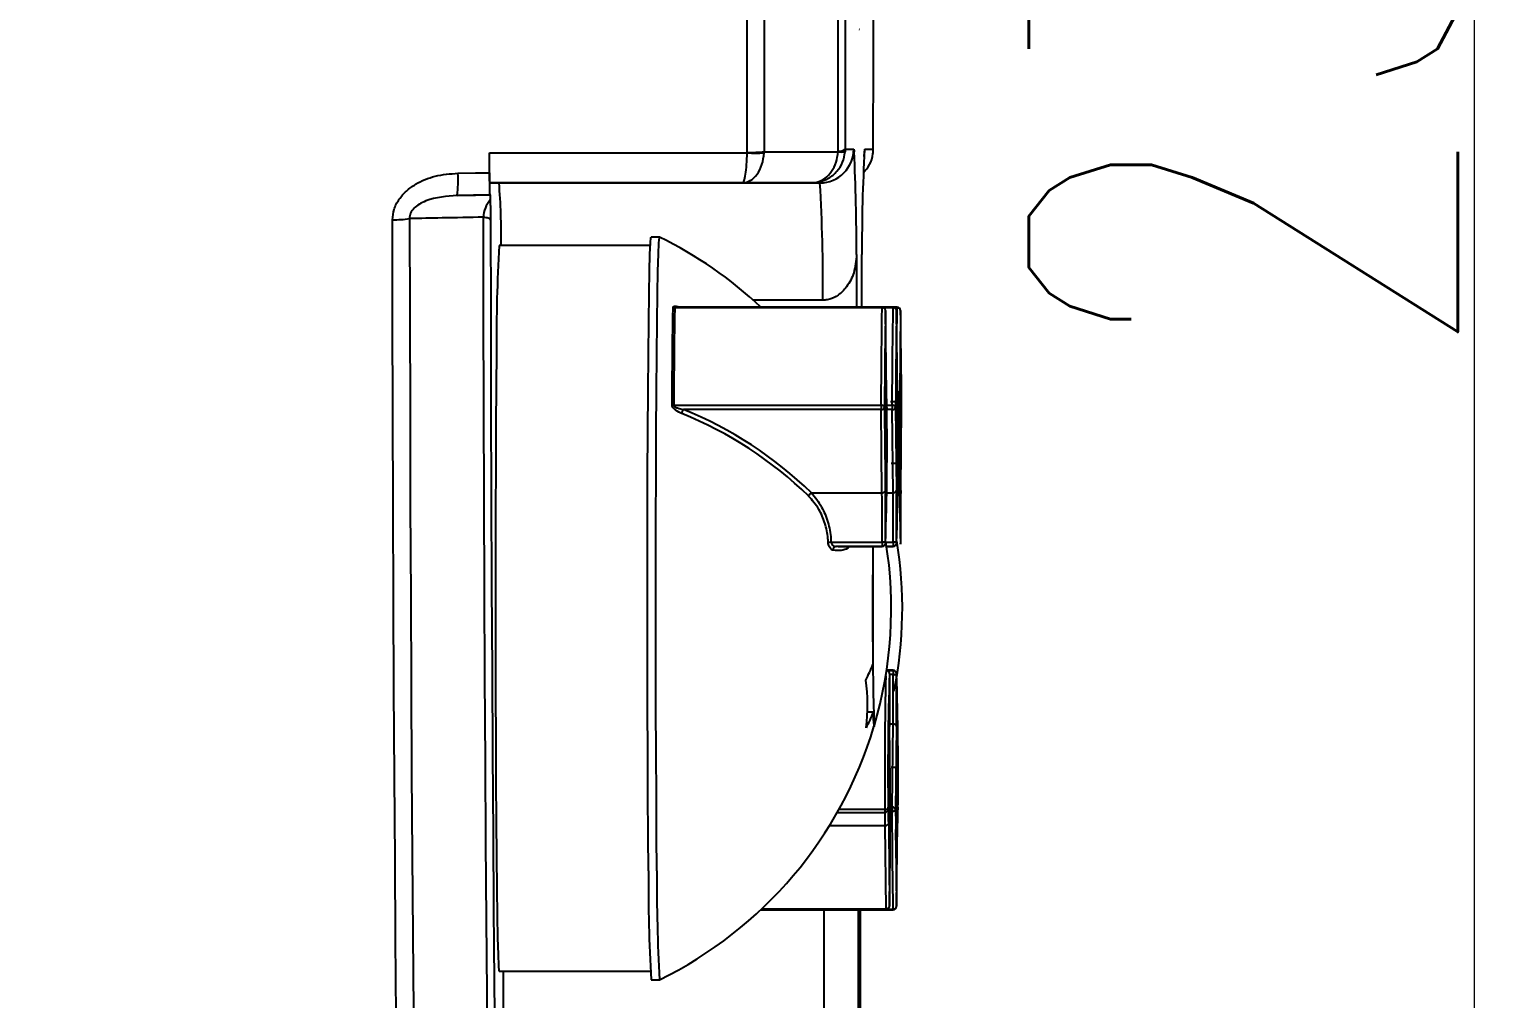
# Model space of a CAD drawing. Header units: millimetres. Extents: x 2448 to 4397, y 790 to 2168.
# Drawn here: x 4017.6 to 4096.2, y 1893.1 to 1944.8 of the extents above; entities that cross this region are included whole.
import ezdxf

# ---------------------------------------------------------------- set-up
doc = ezdxf.new("R2010")
doc.units = ezdxf.units.MM
doc.layers.add('标注', color=3, linetype='Continuous', lineweight=13)
doc.styles.add('SLDTEXTSTYLE1', font='txt.shx', dxfattribs={"width": 0.7, "bigfont": 'gbcbig.shx'})
doc.dimstyles.new('SLDDIMSTYLE12$0', dxfattribs={"dimtxt": 12, "dimasz": 10, "dimexe": 0, "dimexo": 0.0625, "dimgap": 0.875, "dimtad": 1, "dimdec": 1, "dimlfac": 1.8, "dimrnd": 1e-09, "dimzin": 12, "dimdsep": 46, "dimtxsty": 'SLDTEXTSTYLE1', "dimcen": 0.09, "dimdle": 8.16, "dimclrd": 3, "dimclre": 3, "dimadec": 0, "dimazin": 3, "dimtfac": 1, "dimtdec": 1, "dimtofl": 0, "dimtmove": 0, "dimatfit": 3, "dimfxl": 0, "dimfrac": 2, "dimtolj": 1, "dimlwd": 5, "dimlwe": 5, "dimarcsym": 0})

# ---------------------------------------------------------------- blocks, each defined once
blk = doc.blocks.new('*D55')
at = {"layer": 'Defpoints', "color": 0, "transparency": 16777216}
for p in [(3914.231, 2049.665), (3914.231, 1844.741), (4094.582, 1844.741)]:
    blk.add_point(p, dxfattribs=at)
at = {"layer": '标注', "color": 3, "lineweight": 5, "transparency": 16777216}
blk.add_line((3914.294, 2049.665), (4094.582, 2049.665), dxfattribs=at)
at = {"layer": '标注', "color": 3, "linetype": 'Continuous', "lineweight": 5, "transparency": 16777216}
for p, q in [((4094.582, 2039.665), (4094.582, 1854.741)), ((3914.294, 1844.741), (4094.582, 1844.741))]:
    blk.add_line(p, q, dxfattribs=at)
at = {"layer": '标注', "color": 3, "transparency": 16777216}
for points in [[(4092.916, 2039.665), (4096.249, 2039.665), (4094.582, 2049.665)], [(4092.916, 1854.741), (4096.249, 1854.741), (4094.582, 1844.741)]]:
    blk.add_solid(points, dxfattribs=at)
at = {"layer": '标注', "color": 0, "transparency": 16777216, "insert": (4082.279, 1947.203), "char_height": 10, "attachment_point": 5, "rotation": 90, "style": 'SLDTEXTSTYLE1'}
blk.add_mtext('\\A1;{\\H2.28571x;230}', dxfattribs=at)

msp = doc.modelspace()

# ---------------------------------------------------------------- linework, layer by layer
at = {"color": 7, "linetype": 'Continuous', "lineweight": 25}
for p, q in [((4042.101, 1938.236), (4055.836, 1938.235)), ((4055.836, 1938.235), (4055.837, 1938.251)), ((4056.749, 1938.297), (4056.746, 1938.235)), ((4060.68, 1938.289), (4060.681, 1938.326)), ((4061.061, 1938.434), (4061.056, 1938.289)), ((4061.061, 1938.434), (4061.515, 1938.434)), ((4062.094, 1938.409), (4062.105, 1938.434)), ((4062.105, 1938.434), (4062.559, 1938.434)), ((4062.553, 1938.29), (4062.559, 1938.434)), ((4055.581, 1936.634), (4042.119, 1936.634)), ((4042.119, 1936.634), (4042.616, 1936.634)), ((4042.616, 1936.634), (4059.715, 1936.634)), ((4059.263, 1936.634), (4055.581, 1936.634)), ((4059.715, 1936.634), (4059.263, 1936.634)), ((4042.115, 1935.994), (4040.389, 1935.964)), ((4042.115, 1935.994), (4042.133, 1935.994)), ((4051.165, 1933.745), (4050.716, 1933.745)), ((4050.674, 1933.295), (4042.616, 1933.294)), ((4061.668, 1932.808), (4061.668, 1930.01)), ((4061.953, 1930.01), (4061.953, 1932.808)), ((4059.868, 1930.378), (4056.165, 1930.378)), ((4063.027, 1929.979), (4051.973, 1929.979)), ((4063.028, 1930.01), (4052.086, 1930.01)), ((4063.619, 1930.01), (4063.028, 1930.01)), ((4063.618, 1929.979), (4063.129, 1929.979)), ((4063.253, 1925.391), (4063.208, 1929.83)), ((4063.832, 1930.01), (4063.619, 1930.01)), ((4063.831, 1929.957), (4063.746, 1929.957)), ((4063.843, 1925.391), (4063.799, 1929.83)), ((4063.814, 1928.284), (4063.831, 1929.957)), ((4064.012, 1929.83), (4063.968, 1925.391)), ((4063.21, 1927.595), (4063.208, 1927.341)), ((4063.231, 1924.923), (4063.208, 1927.214)), ((4063.21, 1927.595), (4063.212, 1927.595)), ((4063.261, 1922.632), (4063.212, 1927.595)), ((4064.016, 1926.877), (4064.025, 1927.779)), ((4064.027, 1927.602), (4064.02, 1926.914)), ((4064.024, 1927.602), (4064.027, 1927.602)), ((4064.025, 1927.779), (4064.027, 1927.602)), ((4064.004, 1925.658), (4064.014, 1926.616)), ((4064.015, 1926.439), (4064.012, 1926.067)), ((4064.012, 1926.439), (4064.015, 1926.439)), ((4064.014, 1926.616), (4064.015, 1926.439)), ((4064.032, 1925.286), (4064.016, 1926.877)), ((4064.017, 1926.914), (4064.02, 1926.914)), ((4064.02, 1926.914), (4064.025, 1926.421)), ((4064.021, 1926.421), (4064.025, 1926.421)), ((4064.025, 1926.421), (4064.031, 1927.053)), ((4064.033, 1926.877), (4064.027, 1926.244)), ((4064.03, 1926.877), (4064.033, 1926.877)), ((4064.031, 1927.053), (4064.033, 1926.877)), ((4064.033, 1925.676), (4064.04, 1926.411)), ((4064.04, 1926.411), (4064.042, 1926.235)), ((4063.774, 1926.246), (4063.775, 1926.338)), ((4063.775, 1926.338), (4063.778, 1926.038)), ((4063.778, 1926.038), (4063.777, 1925.96)), ((4063.797, 1925.921), (4063.794, 1926.22)), ((4063.805, 1925.921), (4063.807, 1926.168)), ((4063.81, 1925.4), (4063.805, 1925.921)), ((4063.807, 1926.168), (4063.821, 1924.827)), ((4064.006, 1925.481), (4064.004, 1925.658)), ((4064.01, 1925.853), (4064.006, 1925.481)), ((4064.006, 1925.853), (4064.01, 1925.853)), ((4064.008, 1926.067), (4064.012, 1926.067)), ((4064.024, 1924.439), (4064.01, 1925.853)), ((4064.012, 1926.067), (4064.026, 1924.653)), ((4064.023, 1926.244), (4064.027, 1926.244)), ((4064.027, 1926.244), (4064.033, 1925.676)), ((4064.028, 1925.676), (4064.033, 1925.676)), ((4064.042, 1926.235), (4064.032, 1925.286)), ((4064.038, 1926.235), (4064.042, 1926.235)), ((4063.231, 1924.923), (4063.206, 1922.441)), ((4063.477, 1924.969), (4063.815, 1924.969)), ((4063.79, 1923.42), (4063.81, 1925.4)), ((4063.813, 1925.1), (4063.793, 1923.12)), ((4063.807, 1925.1), (4063.813, 1925.1)), ((4063.818, 1924.579), (4063.813, 1925.1)), ((4063.816, 1924.827), (4063.821, 1924.827)), ((4063.821, 1924.827), (4063.818, 1924.579)), ((4064.035, 1924.885), (4063.85, 1924.885)), ((4051.921, 1924.776), (4062.976, 1924.776)), ((4062.976, 1924.548), (4052.435, 1924.548)), ((4063.02, 1920.109), (4062.976, 1924.548)), ((4063.157, 1924.675), (4063.201, 1920.236)), ((4063.182, 1924.732), (4063.179, 1924.477)), ((4063.229, 1919.386), (4063.179, 1924.35)), ((4063.182, 1924.732), (4063.183, 1924.732)), ((4063.206, 1922.441), (4063.183, 1924.732)), ((4063.234, 1924.541), (4063.21, 1922.059)), ((4063.227, 1924.541), (4063.234, 1924.541)), ((4063.257, 1922.25), (4063.234, 1924.541)), ((4063.262, 1924.776), (4063.566, 1924.776)), ((4063.566, 1924.548), (4063.28, 1924.548)), ((4063.61, 1920.109), (4063.566, 1924.548)), ((4063.747, 1924.675), (4063.792, 1920.236)), ((4063.944, 1924.58), (4063.944, 1924.58)), ((4063.988, 1923.974), (4063.99, 1924.262)), ((4063.99, 1924.262), (4064.006, 1922.671)), ((4064.019, 1920.236), (4064.063, 1924.675)), ((4064.026, 1924.653), (4064.024, 1924.439)), ((4063.793, 1923.12), (4063.79, 1923.42)), ((4063.859, 1923.736), (4063.793, 1923.736)), ((4063.98, 1923.257), (4063.983, 1923.546)), ((4063.996, 1921.666), (4063.98, 1923.257)), ((4063.983, 1923.546), (4063.996, 1922.699)), ((4063.996, 1922.718), (4063.988, 1923.974)), ((4063.99, 1923.62), (4063.993, 1923.62)), ((4063.99, 1923.602), (4063.993, 1923.602)), ((4063.993, 1923.62), (4063.993, 1923.602)), ((4064.004, 1922.485), (4063.993, 1923.62)), ((4063.993, 1923.602), (4064.002, 1922.243)), ((4063.995, 1923.425), (4064.043, 1923.425)), ((4063.996, 1923.341), (4064.013, 1923.341)), ((4063.198, 1922.441), (4063.206, 1922.441)), ((4063.253, 1922.632), (4063.261, 1922.632)), ((4063.255, 1922.504), (4063.261, 1922.504)), ((4063.261, 1922.504), (4063.258, 1922.25)), ((4063.819, 1920.58), (4063.841, 1922.808)), ((4063.841, 1922.808), (4063.847, 1922.13)), ((4063.969, 1922.113), (4063.978, 1923.015)), ((4063.98, 1922.839), (4063.973, 1922.15)), ((4063.978, 1923.015), (4063.98, 1922.839)), ((4063.983, 1923.006), (4063.987, 1923.006)), ((4063.983, 1922.988), (4063.987, 1922.988)), ((4063.987, 1923.006), (4063.987, 1922.988)), ((4064, 1922.094), (4063.987, 1923.006)), ((4063.987, 1922.988), (4063.998, 1921.852)), ((4063.992, 1922.699), (4063.996, 1922.699)), ((4063.996, 1922.699), (4063.996, 1922.718)), ((4064.003, 1922.671), (4064.006, 1922.671)), ((4064.006, 1922.671), (4064.004, 1922.485)), ((4063.202, 1922.059), (4063.21, 1922.059)), ((4063.233, 1919.768), (4063.21, 1922.059)), ((4063.257, 1922.25), (4063.258, 1922.25)), ((4063.51, 1921.692), (4063.848, 1921.692)), ((4063.841, 1922.261), (4063.833, 1921.401)), ((4063.835, 1922.261), (4063.841, 1922.261)), ((4063.844, 1921.961), (4063.841, 1922.261)), ((4063.842, 1922.13), (4063.847, 1922.13)), ((4063.985, 1920.522), (4063.969, 1922.113)), ((4063.973, 1922.15), (4063.978, 1921.657)), ((4063.974, 1921.657), (4063.978, 1921.657)), ((4063.978, 1921.657), (4063.984, 1922.29)), ((4063.986, 1922.113), (4063.98, 1921.48)), ((4063.982, 1922.113), (4063.986, 1922.113)), ((4063.984, 1922.29), (4063.986, 1922.113)), ((4063.985, 1920.913), (4063.993, 1921.648)), ((4063.993, 1921.648), (4063.994, 1921.471)), ((4063.994, 1921.852), (4063.998, 1921.852)), ((4063.998, 1921.852), (4063.996, 1921.666)), ((4063.998, 1922.243), (4064.002, 1922.243)), ((4064.002, 1922.243), (4064, 1922.094)), ((4063.83, 1921.153), (4063.822, 1920.281)), ((4063.824, 1921.153), (4063.83, 1921.153)), ((4063.827, 1921.401), (4063.833, 1921.401)), ((4063.834, 1920.776), (4063.83, 1921.153)), ((4063.831, 1921.101), (4063.836, 1921.101)), ((4063.833, 1921.401), (4063.836, 1921.101)), ((4063.957, 1920.894), (4063.962, 1921.359)), ((4063.957, 1920.931), (4063.961, 1920.931)), ((4063.973, 1919.303), (4063.957, 1920.894)), ((4063.959, 1921.136), (4063.963, 1921.136)), ((4064, 1921.317), (4063.961, 1921.317)), ((4063.963, 1921.136), (4063.961, 1920.931)), ((4063.961, 1920.931), (4063.966, 1920.382)), ((4063.975, 1921.48), (4063.98, 1921.48)), ((4063.98, 1921.48), (4063.985, 1920.913)), ((4063.981, 1920.913), (4063.985, 1920.913)), ((4063.994, 1921.471), (4063.985, 1920.522)), ((4063.991, 1921.471), (4063.994, 1921.471)), ((4059.258, 1920.109), (4063.02, 1920.109)), ((4063.266, 1920.109), (4063.61, 1920.109)), ((4063.822, 1920.281), (4063.819, 1920.58)), ((4063.833, 1920.838), (4063.874, 1920.838)), ((4063.962, 1920.382), (4063.966, 1920.382)), ((4063.964, 1920.206), (4063.968, 1920.206)), ((4063.966, 1920.382), (4063.969, 1920.643)), ((4063.967, 1920.448), (4063.97, 1920.448)), ((4063.97, 1920.448), (4063.968, 1920.206)), ((4063.968, 1920.206), (4063.975, 1919.517)), ((4063.981, 1920.094), (4063.97, 1920.448)), ((4063.972, 1920.68), (4063.983, 1920.317)), ((4063.974, 1920.317), (4063.983, 1920.317)), ((4063.983, 1920.317), (4063.981, 1920.094)), ((4063.225, 1919.768), (4063.233, 1919.768)), ((4063.226, 1919.64), (4063.233, 1919.64)), ((4063.229, 1919.386), (4063.23, 1919.386)), ((4063.233, 1919.64), (4063.23, 1919.386)), ((4063.971, 1919.517), (4063.975, 1919.517)), ((4063.975, 1919.517), (4063.973, 1919.303)), ((4060.305, 1917.476), (4063.027, 1917.477)), ((4060.578, 1917.248), (4060.688, 1917.264)), ((4063.029, 1917.248), (4060.578, 1917.248)), ((4060.688, 1917.245), (4063.031, 1917.245)), ((4063.033, 1917.248), (4063.029, 1917.248)), ((4063.231, 1917.477), (4063.617, 1917.477)), ((4063.619, 1917.248), (4063.266, 1917.248)), ((4063.267, 1917.245), (4063.621, 1917.245)), ((4063.623, 1917.248), (4063.619, 1917.248)), ((4063.621, 1910.644), (4063.267, 1910.644)), ((4063.267, 1910.641), (4063.619, 1910.641)), ((4063.619, 1910.641), (4063.621, 1910.644)), ((4063.617, 1910.413), (4063.422, 1910.413)), ((4062.563, 1908.403), (4062.247, 1908.403)), ((4063.4, 1908.504), (4063.398, 1908.249)), ((4063.4, 1908.504), (4063.402, 1908.504)), ((4063.451, 1903.54), (4063.402, 1908.504)), ((4062.592, 1907.645), (4062.595, 1907.645)), ((4063.447, 1903.158), (4063.398, 1908.122)), ((4063.428, 1907.781), (4063.611, 1907.781)), ((4063.473, 1903.214), (4063.429, 1907.654)), ((4063.566, 1903.341), (4063.611, 1907.781)), ((4063.792, 1907.654), (4063.748, 1903.214)), ((4063.824, 1907.759), (4063.827, 1908.016)), ((4063.843, 1905.85), (4063.824, 1907.759)), ((4063.827, 1908.016), (4063.843, 1906.319)), ((4063.814, 1906.81), (4063.816, 1907.034)), ((4063.828, 1904.321), (4063.814, 1906.81)), ((4063.816, 1907.034), (4063.841, 1905.66)), ((4063.843, 1906.319), (4063.852, 1907.224)), ((4063.854, 1907.011), (4063.843, 1905.85)), ((4063.85, 1907.011), (4063.854, 1907.011)), ((4063.852, 1907.224), (4063.854, 1907.011)), ((4063.816, 1906.487), (4063.82, 1906.487)), ((4063.816, 1906.464), (4063.82, 1906.464)), ((4063.82, 1906.487), (4063.82, 1906.464)), ((4063.828, 1905.984), (4063.82, 1906.487)), ((4063.82, 1906.464), (4063.825, 1905.605)), ((4063.825, 1905.605), (4063.828, 1905.984)), ((4063.838, 1906.319), (4063.843, 1906.319)), ((4063.372, 1905.64), (4063.369, 1905.385)), ((4063.419, 1900.294), (4063.369, 1905.258)), ((4063.372, 1905.64), (4063.373, 1905.64)), ((4063.423, 1900.676), (4063.373, 1905.64)), ((4063.84, 1905.458), (4063.503, 1905.458)), ((4063.814, 1905.404), (4063.812, 1905.158)), ((4063.821, 1905.605), (4063.825, 1905.605)), ((4063.822, 1905.337), (4063.826, 1905.337)), ((4063.831, 1905.828), (4063.826, 1905.337)), ((4063.826, 1905.337), (4063.83, 1904.589)), ((4063.827, 1905.828), (4063.831, 1905.828)), ((4063.838, 1905.392), (4063.831, 1905.828)), ((4063.834, 1905.66), (4063.841, 1905.66)), ((4063.841, 1905.66), (4063.838, 1905.392)), ((4063.816, 1904.689), (4063.819, 1904.946)), ((4063.826, 1904.589), (4063.83, 1904.589)), ((4063.83, 1904.589), (4063.828, 1904.321)), ((4060.637, 1903.057), (4063.17, 1903.057)), ((4060.735, 1903.232), (4063.168, 1903.232)), ((4063.443, 1903.54), (4063.451, 1903.54)), ((4063.445, 1903.412), (4063.451, 1903.412)), ((4063.447, 1903.158), (4063.448, 1903.158)), ((4063.451, 1903.412), (4063.448, 1903.158)), ((4063.472, 1903.341), (4063.566, 1903.341)), ((4063.566, 1903.113), (4063.473, 1903.113)), ((4060.231, 1902.371), (4063.197, 1902.371)), ((4063.241, 1897.932), (4063.197, 1902.371)), ((4063.378, 1902.499), (4063.422, 1898.059)), ((4063.767, 1902.043), (4063.77, 1902.3)), ((4063.786, 1900.134), (4063.767, 1902.043)), ((4063.769, 1902.211), (4063.835, 1902.211)), ((4063.77, 1902.3), (4063.787, 1900.603)), ((4063.799, 1898.059), (4063.843, 1902.499)), ((4063.798, 1901.295), (4063.786, 1900.134)), ((4063.787, 1900.603), (4063.796, 1901.507)), ((4063.794, 1901.295), (4063.798, 1901.295)), ((4063.796, 1901.507), (4063.798, 1901.295)), ((4063.415, 1900.676), (4063.423, 1900.676)), ((4063.416, 1900.549), (4063.423, 1900.549)), ((4063.423, 1900.549), (4063.42, 1900.294)), ((4063.782, 1900.603), (4063.787, 1900.603)), ((4063.419, 1900.294), (4063.42, 1900.294)), ((4056.566, 1897.879), (4063.242, 1897.879)), ((4056.622, 1897.932), (4063.241, 1897.932)), ((4059.935, 1871.797), (4059.934, 1897.879)), ((4061.752, 1897.879), (4061.752, 1871.617)), ((4061.87, 1871.617), (4061.869, 1897.879)), ((4063.242, 1897.879), (4063.619, 1897.879)), ((4063.343, 1897.91), (4063.618, 1897.91)), ((4042.617, 1894.594), (4050.674, 1894.595)), ((4042.835, 1894.594), (4042.836, 1867.238)), ((4050.716, 1894.145), (4051.166, 1894.145))]:
    msp.add_line(p, q, dxfattribs=at)
at = {"color": 7, "linetype": 'Continuous', "lineweight": 25, "flags": 128}
for points in [[(4056.744, 1948.544), (4056.745, 1943.413), (4056.749, 1938.297)], [(4055.837, 1938.251), (4055.832, 1943.298), (4055.832, 1948.36)], [(4060.681, 1938.326), (4060.677, 1943.291), (4060.676, 1948.272)], [(4061.056, 1948.259), (4061.057, 1943.338), (4061.061, 1938.434)], [(4062.559, 1938.434), (4062.563, 1943.338), (4062.563, 1945.747)], [(4061.814, 1944.811), (4061.81, 1944.808), (4061.805, 1944.812)], [(4042.102, 1937.178), (4042.102, 1937.31), (4042.102, 1937.442), (4042.102, 1937.575), (4042.101, 1937.707), (4042.101, 1937.839), (4042.101, 1937.972), (4042.101, 1938.104), (4042.101, 1938.236)], [(4056.749, 1938.297), (4059.245, 1938.292), (4060.68, 1938.289)], [(4061.515, 1938.434), (4061.535, 1938.342), (4061.541, 1938.286)], [(4062.063, 1938.045), (4062.071, 1938.083), (4062.105, 1938.434)], [(4040.422, 1937.148), (4041.363, 1937.165), (4042.102, 1937.178)], [(4040.389, 1935.964), (4041.365, 1935.981), (4042.133, 1935.994)], [(4037.634, 1865.658), (4037.582, 1866.519), (4037.531, 1867.715), (4037.481, 1869.239), (4037.432, 1871.085), (4037.384, 1873.246), (4037.337, 1875.713), (4037.292, 1878.475), (4037.249, 1881.522), (4037.208, 1884.84), (4037.169, 1888.416), (4037.133, 1892.235), (4037.099, 1896.281), (4037.068, 1900.538), (4037.039, 1904.988), (4037.014, 1909.613), (4036.991, 1914.393), (4036.972, 1919.309), (4036.955, 1924.34), (4036.942, 1929.466), (4036.932, 1934.665)], [(4037.845, 1934.729), (4037.855, 1929.556), (4037.868, 1924.456), (4037.884, 1919.451), (4037.903, 1914.56), (4037.926, 1909.804), (4037.951, 1905.203), (4037.98, 1900.776), (4038.011, 1896.541), (4038.045, 1892.515), (4038.081, 1888.715), (4038.119, 1885.158), (4038.16, 1881.856), (4038.203, 1878.825), (4038.248, 1876.077), (4038.294, 1873.623), (4038.342, 1871.473), (4038.391, 1869.636), (4038.441, 1868.12), (4038.492, 1866.93), (4038.543, 1866.073)], [(4042.435, 1870.201), (4042.384, 1871.087), (4042.334, 1872.315), (4042.285, 1873.879), (4042.236, 1875.772), (4042.19, 1877.986), (4042.144, 1880.51), (4042.101, 1883.333), (4042.059, 1886.443), (4042.02, 1889.826), (4041.983, 1893.466), (4041.948, 1897.348), (4041.916, 1901.453), (4041.887, 1905.763), (4041.861, 1910.26), (4041.838, 1914.922), (4041.818, 1919.73), (4041.801, 1924.661), (4041.787, 1929.693), (4041.777, 1934.803)], [(4042.158, 1934.668), (4042.168, 1929.649), (4042.181, 1924.708), (4042.198, 1919.868), (4042.218, 1915.149), (4042.24, 1910.572), (4042.266, 1906.158), (4042.295, 1901.926), (4042.326, 1897.895), (4042.36, 1894.083), (4042.397, 1890.507), (4042.435, 1887.182), (4042.476, 1884.124), (4042.519, 1881.346), (4042.564, 1878.861), (4042.61, 1876.678), (4042.657, 1874.809), (4042.705, 1873.261), (4042.755, 1872.042), (4042.805, 1871.155)], [(4050.577, 1899.944), (4050.56, 1901.849), (4050.546, 1903.953), (4050.535, 1906.221), (4050.526, 1908.616), (4050.521, 1911.098), (4050.519, 1913.627), (4050.52, 1916.161), (4050.525, 1918.659), (4050.532, 1921.08), (4050.543, 1923.383), (4050.556, 1925.531), (4050.572, 1927.489), (4050.59, 1929.225), (4050.611, 1930.71), (4050.633, 1931.919), (4050.657, 1932.833), (4050.681, 1933.438), (4050.706, 1933.722), (4050.716, 1933.745)], [(4051.027, 1899.944), (4051.01, 1901.849), (4050.996, 1903.953), (4050.985, 1906.221), (4050.976, 1908.616), (4050.971, 1911.098), (4050.969, 1913.627), (4050.97, 1916.161), (4050.975, 1918.659), (4050.982, 1921.08), (4050.993, 1923.383), (4051.006, 1925.531), (4051.022, 1927.489), (4051.04, 1929.225), (4051.061, 1930.71), (4051.083, 1931.919), (4051.107, 1932.833), (4051.131, 1933.438), (4051.156, 1933.722), (4051.166, 1933.744)], [(4051.835, 1924.788), (4051.84, 1925.543), (4051.846, 1926.272), (4051.852, 1926.972), (4051.858, 1927.643), (4051.865, 1928.282), (4051.872, 1928.888), (4051.879, 1929.46), (4051.887, 1929.997)], [(4051.973, 1929.979), (4051.965, 1929.443), (4051.958, 1928.871), (4051.951, 1928.266), (4051.944, 1927.627), (4051.938, 1926.957), (4051.932, 1926.258), (4051.926, 1925.53), (4051.921, 1924.776)], [(4062.976, 1924.776), (4062.981, 1925.53), (4062.987, 1926.258), (4062.993, 1926.957), (4062.999, 1927.627), (4063.006, 1928.266), (4063.013, 1928.871), (4063.02, 1929.443), (4063.027, 1929.979)], [(4063.208, 1929.83), (4063.201, 1929.299), (4063.194, 1928.733), (4063.187, 1928.133), (4063.18, 1927.5), (4063.174, 1926.836), (4063.168, 1926.143), (4063.162, 1925.422), (4063.157, 1924.675)], [(4063.566, 1924.776), (4063.571, 1925.53), (4063.577, 1926.258), (4063.583, 1926.957), (4063.589, 1927.627), (4063.596, 1928.266), (4063.603, 1928.871), (4063.61, 1929.443), (4063.618, 1929.979)], [(4063.799, 1929.83), (4063.791, 1929.299), (4063.784, 1928.733), (4063.777, 1928.133), (4063.771, 1927.5), (4063.764, 1926.836), (4063.758, 1926.143), (4063.753, 1925.422), (4063.747, 1924.675)], [(4064.063, 1924.675), (4064.058, 1925.422), (4064.052, 1926.143), (4064.046, 1926.836), (4064.04, 1927.5), (4064.033, 1928.133), (4064.026, 1928.733), (4064.019, 1929.299), (4064.012, 1929.83)], [(4042.48, 1927.627), (4042.464, 1925.765), (4042.45, 1923.709), (4042.439, 1921.492), (4042.431, 1919.152), (4042.426, 1916.726), (4042.424, 1914.255), (4042.425, 1911.778), (4042.43, 1909.337), (4042.437, 1906.971), (4042.447, 1904.72), (4042.461, 1902.621), (4042.476, 1900.707), (4042.494, 1899.011), (4042.514, 1897.56), (4042.536, 1896.378), (4042.559, 1895.485), (4042.583, 1894.894), (4042.607, 1894.617), (4042.617, 1894.594)], [(4063.212, 1927.595), (4063.211, 1927.607), (4063.211, 1927.615), (4063.211, 1927.62), (4063.211, 1927.622), (4063.211, 1927.62), (4063.211, 1927.615), (4063.21, 1927.607), (4063.21, 1927.595)], [(4063.157, 1924.675), (4063.153, 1924.695), (4063.143, 1924.714), (4063.126, 1924.731), (4063.103, 1924.747), (4063.076, 1924.759), (4063.045, 1924.768), (4063.011, 1924.774), (4062.976, 1924.776)], [(4063.183, 1924.732), (4063.183, 1924.743), (4063.183, 1924.751), (4063.183, 1924.756), (4063.183, 1924.758), (4063.182, 1924.756), (4063.182, 1924.751), (4063.182, 1924.743), (4063.182, 1924.732)], [(4063.28, 1924.652), (4063.277, 1924.575), (4063.273, 1924.547), (4063.271, 1924.551)], [(4063.747, 1924.675), (4063.744, 1924.695), (4063.733, 1924.714), (4063.716, 1924.731), (4063.694, 1924.747), (4063.666, 1924.759), (4063.635, 1924.768), (4063.601, 1924.774), (4063.566, 1924.776)], [(4063.871, 1924.652), (4063.867, 1924.575), (4063.863, 1924.547), (4063.861, 1924.551)], [(4063.945, 1924.56), (4063.944, 1924.575), (4063.94, 1924.652)], [(4063.958, 1924.745), (4063.955, 1924.642), (4063.951, 1924.57), (4063.947, 1924.547), (4063.945, 1924.56)], [(4063.258, 1922.25), (4063.258, 1922.239), (4063.258, 1922.23), (4063.258, 1922.225), (4063.258, 1922.223), (4063.258, 1922.225), (4063.258, 1922.23), (4063.257, 1922.239), (4063.257, 1922.25)], [(4063.23, 1919.386), (4063.23, 1919.375), (4063.23, 1919.366), (4063.23, 1919.361), (4063.229, 1919.36), (4063.229, 1919.361), (4063.229, 1919.366), (4063.229, 1919.375), (4063.229, 1919.386)], [(4062.539, 1917.245), (4062.535, 1916.496), (4062.531, 1915.127), (4062.53, 1913.697), (4062.532, 1912.28), (4062.537, 1910.948)], [(4064.012, 1917.428), (4064.008, 1917.393), (4064.002, 1917.371)], [(4063.422, 1910.461), (4063.418, 1910.496), (4063.412, 1910.519)], [(4063.402, 1908.504), (4063.401, 1908.515), (4063.401, 1908.523), (4063.401, 1908.528), (4063.401, 1908.53), (4063.401, 1908.528), (4063.401, 1908.523), (4063.4, 1908.515), (4063.4, 1908.504)], [(4063.373, 1905.64), (4063.373, 1905.651), (4063.373, 1905.659), (4063.373, 1905.664), (4063.373, 1905.666), (4063.372, 1905.664), (4063.372, 1905.659), (4063.372, 1905.651), (4063.372, 1905.64)], [(4063.35, 1903.237), (4063.354, 1903.314), (4063.357, 1903.341)], [(4063.357, 1903.341), (4063.357, 1903.342), (4063.361, 1903.32), (4063.365, 1903.248), (4063.369, 1903.127), (4063.37, 1903.036)], [(4063.422, 1898.059), (4063.429, 1898.591), (4063.437, 1899.157), (4063.444, 1899.757), (4063.45, 1900.39), (4063.456, 1901.053), (4063.462, 1901.746), (4063.468, 1902.467), (4063.473, 1903.214)], [(4063.448, 1903.158), (4063.448, 1903.147), (4063.448, 1903.138), (4063.448, 1903.133), (4063.448, 1903.131), (4063.448, 1903.133), (4063.448, 1903.138), (4063.447, 1903.147), (4063.447, 1903.158)], [(4063.748, 1903.214), (4063.744, 1903.195), (4063.733, 1903.176), (4063.717, 1903.158), (4063.694, 1903.143), (4063.667, 1903.13), (4063.635, 1903.121), (4063.601, 1903.115), (4063.566, 1903.113)], [(4063.618, 1897.91), (4063.611, 1898.446), (4063.603, 1899.018), (4063.596, 1899.624), (4063.59, 1900.262), (4063.583, 1900.932), (4063.577, 1901.632), (4063.572, 1902.359), (4063.566, 1903.113)], [(4063.748, 1903.214), (4063.753, 1902.467), (4063.759, 1901.746), (4063.765, 1901.053), (4063.771, 1900.39), (4063.778, 1899.757), (4063.784, 1899.157), (4063.792, 1898.591), (4063.799, 1898.059)], [(4063.862, 1903.337), (4063.863, 1903.342), (4063.867, 1903.314), (4063.871, 1903.237)], [(4063.42, 1900.294), (4063.42, 1900.283), (4063.42, 1900.275), (4063.42, 1900.269), (4063.419, 1900.268), (4063.419, 1900.269), (4063.419, 1900.275), (4063.419, 1900.283), (4063.419, 1900.294)]]:
    msp.add_lwpolyline(points, dxfattribs=at)
at = {"color": 7, "linetype": 'Continuous', "lineweight": 25}
for centre, radius, start, end in [((4056.291, 1947.204), 8.981, 267.0984, 272.90341), ((4055.844, 1947.118), 8.867, 269.95332, 275.86104), ((4059.715, 1938.434), 1.8, 270.00232, 0.00232), ((4060.868, 1940.043), 1.764, 263.8903, 276.1115), ((4060.716, 1938.927), 0.602, 266.71226, 305.01059), ((3919.328, 1932.262), 142.341, 0.21977, 2.42555), ((4152.089, 1933.328), 90.137, 176.76873, 180.33081), ((4033.442, 1936.755), 6.991, 353.50644, 3.22538), ((4003.18, 1933.594), 39.553, 359.56667, 4.40828), ((3968.15, 1931.267), 91.722, 359.44458, 3.35456), ((4043.292, 1934.734), 1.516, 139.18923, 177.37099), ((4036.939, 1941.109), 6.445, 269.94336, 278.08421), ((4041.463, 1913.944), 22.05, 46.769, 63.89061), ((4131.203, 1928.335), 88.726, 176.79603, 180.45755), ((4051.972, 1930.19), 0.211, 246.07107, 270.16525), ((4063.32, 1929.985), 0.293, 175.12486, 181.15868), ((4063.041, 1929.812), 0.168, 6.26422, 94.75277), ((4063.028, 1929.83), 0.18, 0.57017, 90.00091), ((4063.911, 1929.985), 0.293, 175.12486, 181.15868), ((4063.631, 1929.812), 0.168, 6.26422, 94.75277), ((4063.619, 1929.83), 0.18, 0.57017, 90.00091), ((4064.618, 1929.965), 0.788, 176.70803, 180.54555), ((4063.853, 1929.796), 0.163, 11.96794, 97.88021), ((4063.832, 1929.83), 0.18, 0.84361, 90.00091), ((4070.709, 1927.277), 7.502, 179.51485, 180.48696), ((4051.92, 1925.076), 0.3, 253.5714, 270.26184), ((4078.55, 1925.312), 15.298, 179.70557, 182.85095), ((4063.821, 1925.364), 0.149, 10.27368, 82.05498), ((4079.14, 1925.312), 15.298, 179.70557, 182.85095), ((4022.046, 1925.704), 41.923, 358.68934, 359.57169), ((4052.792, 1924.271), 0.451, 142.19143, 171.7787), ((4044.542, 1904.939), 20.908, 45.81802, 68.08483), ((4044.568, 1904.993), 21.078, 45.81802, 68.08483), ((4078.436, 1924.677), 15.46, 179.63298, 180.47808), ((4062.998, 1924.709), 0.163, 262.1216, 348.03387), ((4070.681, 1924.414), 7.502, 179.51485, 180.48696), ((3891.884, 1922.74), 171.407, 358.22411, 0.63917), ((4063.1, 1924.652), 0.18, 0.01771, 25.62959), ((4063.112, 1924.652), 0.169, 0.2241, 26.40881), ((4079.026, 1924.677), 15.46, 179.63298, 180.47808), ((4063.588, 1924.709), 0.163, 262.1216, 348.03387), ((3892.474, 1922.74), 171.407, 358.22411, 0.63917), ((4235.336, 1922.746), 171.407, 179.36264, 181.7777), ((4055.759, 1922.568), 7.502, 359.51485, 0.48696), ((4059.381, 1919.859), 0.278, 116.22481, 164.72443), ((4063.042, 1920.27), 0.163, 262.1216, 348.03387), ((3837.774, 1918.2), 225.254, 359.81586, 0.48538), ((3822.939, 1918.201), 240.271, 359.81586, 0.48538), ((4063.633, 1920.27), 0.163, 262.1216, 348.03387), ((3838.364, 1918.2), 225.254, 359.81586, 0.48538), ((3823.529, 1918.201), 240.271, 359.81586, 0.48538), ((4304.281, 1918.208), 240.271, 179.51643, 180.18595), ((4055.731, 1919.704), 7.502, 359.51485, 0.48696), ((4060.28, 1917.903), 0.427, 252.41204, 273.39526), ((4060.597, 1917.073), 0.176, 95.99929, 189.93274), ((4301.195, 1913.828), 238.678, 179.17967, 181.48368), ((4041.465, 1913.944), 22.05, 343.40885, 9.21777), ((4063.069, 1917.266), 0.214, 49.13526, 101.15713), ((4069.539, 1917.41), 6.512, 179.41687, 181.42402), ((4063.029, 1917.428), 0.18, 269.99273, 359.97017), ((4063.659, 1917.266), 0.214, 49.13526, 101.15713), ((4070.129, 1917.41), 6.512, 179.41687, 181.42402), ((4063.619, 1917.428), 0.18, 269.99273, 359.97017), ((4042.056, 1913.944), 22.05, 348.45303, 9.40633), ((4063.832, 1917.428), 0.18, 341.39568, 0.15911), ((4050.841, 1915.794), 12.661, 333.4062, 337.49718), ((4063.242, 1910.461), 0.18, 18.61362, 82.14319), ((4070.129, 1910.479), 6.512, 178.57779, 180.58494), ((4063.619, 1910.461), 0.18, 0.03164, 90.00908), ((4051.807, 1908.75), 10.445, 353.57084, 7.5695), ((4340.618, 1904.802), 277.454, 178.85597, 180.32421), ((4234.746, 1905.149), 171.407, 178.22411, 180.63917), ((4063.242, 1910.461), 0.18, 359.8427, 18.60607), ((4303.691, 1909.689), 240.271, 179.81586, 180.48538), ((3838.365, 1909.682), 225.254, 359.51643, 0.18595), ((4063.659, 1910.623), 0.214, 258.84468, 310.86654), ((3823.529, 1909.681), 240.271, 359.51643, 0.18595), ((3892.474, 1905.144), 171.407, 359.36264, 1.7777), ((4050.866, 1913.248), 12.661, 333.4062, 337.49718), ((4065.809, 1908.162), 3.256, 175.75699, 189.07946), ((4041.463, 1913.944), 22.05, 296.1112, 343.40885), ((4070.899, 1908.185), 7.502, 179.51485, 180.48696), ((4063.633, 1907.62), 0.163, 11.96794, 97.88021), ((4070.871, 1905.322), 7.502, 179.51485, 180.48696), ((4063.213, 1904.817), 1.586, 268.3879, 274.96059), ((4066.73, 1903.181), 3.562, 179.18201, 181.99243), ((4063.17, 1903.237), 0.18, 270.00091, 357.95329), ((4030.322, 1902.16), 32.875, 0.36924, 1.56549), ((4009.291, 1902.022), 54.089, 0.50471, 1.07412), ((4055.949, 1903.476), 7.502, 359.51485, 0.48696), ((4063.589, 1903.181), 0.163, 11.96794, 97.88021), ((4079.026, 1903.213), 15.46, 179.52374, 180.36883), ((4079.394, 1902.574), 15.551, 177.18688, 180.27797), ((4063.219, 1902.532), 0.163, 262.1216, 348.03387), ((4055.921, 1900.612), 7.502, 359.51485, 0.48696), ((4141.363, 1899.222), 90.789, 179.54426, 183.20578), ((4140.283, 1899.2), 89.259, 179.52246, 183.24662), ((4063.263, 1898.093), 0.163, 262.1216, 348.03387), ((4063.242, 1898.059), 0.18, 270.00091, 359.1582), ((4063.632, 1898.078), 0.168, 265.24904, 353.73759), ((4063.619, 1898.059), 0.18, 270.00091, 359.43164), ((4063.893, 1897.921), 0.652, 179.0586, 183.69145), ((4063.911, 1897.904), 0.293, 178.84313, 184.87695)]:
    msp.add_arc(centre, radius, start, end, dxfattribs=at)
msp.add_ellipse((4063.41, 1904.399), major_axis=(-0.01, 1.142), ratio=0.004316, dxfattribs=at)
for points, knots in [([(4042.119, 1936.634), (4042.117, 1936.654), (4042.113, 1936.694), (4042.107, 1937.005), (4042.103, 1937.462), (4042.101, 1937.906), (4042.101, 1938.171), (4042.101, 1938.236)], [0, 0, 0, 0, 0.231246, 0.462498, 0.693604, 0.924404, 1, 1, 1, 1]), ([(4055.581, 1936.634), (4055.581, 1936.634), (4055.613, 1936.634), (4055.676, 1936.717), (4055.756, 1937.065), (4055.816, 1937.59), (4055.829, 1938.019), (4055.836, 1938.235)], [0, 0, 0, 0, 0.003324, 0.253039, 0.503457, 0.749524, 1, 1, 1, 1]), ([(4055.581, 1936.634), (4055.583, 1936.634), (4055.726, 1936.634), (4056.014, 1936.717), (4056.379, 1937.065), (4056.653, 1937.591), (4056.715, 1938.019), (4056.746, 1938.235)], [0, 0, 0, 0, 0.003324, 0.253039, 0.503457, 0.749524, 1, 1, 1, 1]), ([(4059.263, 1936.634), (4059.266, 1936.634), (4059.385, 1936.634), (4059.704, 1936.667), (4060.188, 1936.852), (4060.637, 1937.229), (4060.956, 1937.72), (4061.022, 1938.099), (4061.056, 1938.289)], [0, 0, 0, 0, 0.003255, 0.134004, 0.359171, 0.573579, 0.784924, 1, 1, 1, 1]), ([(4059.263, 1936.634), (4059.266, 1936.634), (4059.36, 1936.634), (4059.612, 1936.667), (4059.994, 1936.852), (4060.349, 1937.229), (4060.601, 1937.72), (4060.654, 1938.099), (4060.68, 1938.289)], [0, 0, 0, 0, 0.0032553, 0.1340038, 0.359171, 0.5735793, 0.7849237, 1, 1, 1, 1]), ([(4062.034, 1937.189), (4062.152, 1937.321), (4062.405, 1937.606), (4062.525, 1938.018), (4062.549, 1938.255), (4062.553, 1938.29)], [0, 0, 0, 0, 0.424647, 0.915696, 1, 1, 1, 1]), ([(4036.932, 1934.665), (4036.95, 1934.854), (4036.987, 1935.243), (4037.274, 1935.767), (4037.667, 1936.221), (4038.298, 1936.675), (4039.227, 1937.058), (4040.013, 1937.118), (4040.422, 1937.148)], [0, 0, 0, 0, 0.120787, 0.249076, 0.37314, 0.501376, 0.740472, 1, 1, 1, 1]), ([(4042.102, 1937.178), (4042.102, 1937.029), (4042.103, 1936.838), (4042.105, 1936.538), (4042.107, 1936.276), (4042.111, 1936.04), (4042.114, 1936.01), (4042.115, 1935.994)], [0, 0, 0, 0, 0.232669, 0.297755, 0.530627, 0.763491, 1, 1, 1, 1]), ([(4040.389, 1935.964), (4039.82, 1935.923), (4039.122, 1935.872), (4038.374, 1935.512), (4038.086, 1935.3), (4037.913, 1935.076), (4037.846, 1934.878), (4037.845, 1934.779), (4037.845, 1934.729)], [0, 0, 0, 0, 0.564025, 0.690981, 0.80558, 0.90552, 0.952357, 1, 1, 1, 1]), ([(4042.133, 1935.994), (4042.136, 1935.97), (4042.14, 1935.938), (4042.144, 1935.765), (4042.145, 1935.725)], [0, 0, 0, 0, 0.766143, 1, 1, 1, 1]), ([(4042.145, 1935.725), (4042.146, 1935.62), (4042.15, 1935.423), (4042.154, 1935.05), (4042.156, 1934.798), (4042.158, 1934.669), (4042.158, 1934.668)], [0, 0, 0, 0, 0.360789, 0.677444, 0.995856, 1, 1, 1, 1]), ([(4041.777, 1934.803), (4041.044, 1934.79), (4039.733, 1934.765), (4038.422, 1934.74), (4037.845, 1934.729)], [0, 0, 0, 0, 0.56, 1, 1, 1, 1]), ([(4042.158, 1934.668), (4042.15, 1934.683), (4042.136, 1934.713), (4042.027, 1934.761), (4041.874, 1934.787), (4041.777, 1934.803)], [0, 0, 0, 0, 0.2900635, 0.5536035, 1, 1, 1, 1]), ([(4061.668, 1932.808), (4061.638, 1932.482), (4061.584, 1931.869), (4061.199, 1931.124), (4060.733, 1930.646), (4060.352, 1930.457), (4060.07, 1930.388), (4059.947, 1930.382), (4059.868, 1930.378)], [0, 0, 0, 0, 0.293504, 0.551565, 0.73918, 0.888344, 0.92875, 1, 1, 1, 1]), ([(4051.887, 1929.997), (4051.889, 1930.008), (4051.894, 1930.032), (4051.936, 1930.055), (4052.033, 1930.062), (4052.143, 1930.045), (4052.224, 1930.016), (4052.24, 1930.01)], [0, 0, 0, 0, 0.114829, 0.256639, 0.479417, 0.896455, 1, 1, 1, 1]), ([(4052.086, 1930.009), (4052.062, 1930.009), (4052.024, 1930.009), (4051.988, 1929.999), (4051.975, 1929.988), (4051.973, 1929.983), (4051.973, 1929.979)], [0, 0, 0, 0, 0.495892, 0.796539, 0.880032, 1, 1, 1, 1]), ([(4063.785, 1926.038), (4063.784, 1926.26), (4063.783, 1926.569), (4063.783, 1927.004), (4063.784, 1927.15), (4063.785, 1927.223)], [0, 0, 0, 0, 0.5600269, 0.7800788, 1, 1, 1, 1]), ([(4063.785, 1927.223), (4063.786, 1927.307), (4063.788, 1927.473), (4063.792, 1927.493), (4063.795, 1927.398), (4063.797, 1927.264), (4063.797, 1927.197)], [0, 0, 0, 0, 0.279601, 0.558878, 0.779376, 1, 1, 1, 1]), ([(4063.797, 1927.197), (4063.798, 1927.095), (4063.8, 1926.892), (4063.801, 1926.499), (4063.799, 1926.167), (4063.798, 1926.003), (4063.797, 1925.921)], [0, 0, 0, 0, 0.280576, 0.558458, 0.779312, 1, 1, 1, 1]), ([(4063.788, 1926.963), (4063.788, 1926.893), (4063.787, 1926.752), (4063.787, 1926.435), (4063.788, 1926.237), (4063.789, 1926.116)], [0, 0, 0, 0, 0.278312, 0.557355, 1, 1, 1, 1]), ([(4063.795, 1926.937), (4063.794, 1926.982), (4063.793, 1927.073), (4063.791, 1927.114), (4063.79, 1927.07), (4063.789, 1926.998), (4063.788, 1926.963)], [0, 0, 0, 0, 0.280393, 0.559545, 0.779457, 1, 1, 1, 1]), ([(4063.794, 1926.22), (4063.795, 1926.276), (4063.796, 1926.389), (4063.796, 1926.604), (4063.796, 1926.8), (4063.795, 1926.891), (4063.795, 1926.937)], [0, 0, 0, 0, 0.279799, 0.5597317, 0.7795238, 1, 1, 1, 1]), ([(4063.775, 1924.918), (4063.774, 1925.024), (4063.772, 1925.236), (4063.771, 1925.635), (4063.772, 1925.993), (4063.774, 1926.162), (4063.774, 1926.246)], [0, 0, 0, 0, 0.280466, 0.559432, 0.779595, 1, 1, 1, 1]), ([(4063.777, 1925.96), (4063.777, 1925.896), (4063.776, 1925.769), (4063.775, 1925.528), (4063.776, 1925.317), (4063.777, 1925.216), (4063.777, 1925.165)], [0, 0, 0, 0, 0.280123, 0.558679, 0.779337, 1, 1, 1, 1]), ([(4063.785, 1925.139), (4063.786, 1925.215), (4063.787, 1925.367), (4063.786, 1925.696), (4063.785, 1925.908), (4063.785, 1926.038)], [0, 0, 0, 0, 0.277254, 0.55795, 1, 1, 1, 1]), ([(4063.789, 1926.116), (4063.79, 1925.88), (4063.791, 1925.55), (4063.79, 1925.097), (4063.789, 1924.943), (4063.788, 1924.866)], [0, 0, 0, 0, 0.559726, 0.780043, 1, 1, 1, 1]), ([(4052.345, 1924.336), (4052.241, 1924.385), (4052.083, 1924.461), (4051.924, 1924.601), (4051.859, 1924.693), (4051.837, 1924.748), (4051.835, 1924.779), (4051.835, 1924.788)], [0, 0, 0, 0, 0.49351, 0.746512, 0.851032, 0.956489, 1, 1, 1, 1]), ([(4063.788, 1924.866), (4063.787, 1924.773), (4063.785, 1924.588), (4063.781, 1924.558), (4063.777, 1924.692), (4063.776, 1924.842), (4063.775, 1924.918)], [0, 0, 0, 0, 0.279843, 0.558611, 0.77898, 1, 1, 1, 1]), ([(4063.777, 1925.165), (4063.778, 1925.109), (4063.779, 1924.997), (4063.782, 1924.953), (4063.784, 1925.013), (4063.785, 1925.097), (4063.785, 1925.139)], [0, 0, 0, 0, 0.280691, 0.558757, 0.779281, 1, 1, 1, 1]), ([(4064, 1923.639), (4063.998, 1923.83), (4063.996, 1924.068), (4063.995, 1924.447), (4063.995, 1924.641), (4063.996, 1924.824), (4063.997, 1924.921), (4063.997, 1924.969)], [0, 0, 0, 0, 0.498982, 0.624271, 0.749515, 0.874666, 1, 1, 1, 1]), ([(4063.997, 1924.969), (4063.998, 1925.012), (4063.998, 1925.097), (4064, 1925.166), (4064.002, 1925.175), (4064.006, 1925.078), (4064.008, 1924.852), (4064.01, 1924.672)], [0, 0, 0, 0, 0.125297, 0.250413, 0.375603, 0.500878, 1, 1, 1, 1]), ([(4063.999, 1924.793), (4063.999, 1924.756), (4063.998, 1924.683), (4063.998, 1924.496), (4063.999, 1924.186), (4064.001, 1923.992), (4064.002, 1923.862)], [0, 0, 0, 0, 0.12479, 0.249939, 0.498148, 1, 1, 1, 1]), ([(4064.008, 1924.448), (4064.007, 1924.578), (4064.005, 1924.773), (4064.002, 1924.898), (4064, 1924.877), (4063.999, 1924.821), (4063.999, 1924.793)], [0, 0, 0, 0, 0.501886, 0.750204, 0.875265, 1, 1, 1, 1]), ([(4051.921, 1924.776), (4051.922, 1924.771), (4051.923, 1924.761), (4051.933, 1924.744), (4051.954, 1924.721), (4052.018, 1924.678), (4052.181, 1924.608), (4052.332, 1924.572), (4052.435, 1924.548)], [0, 0, 0, 0, 0.027585, 0.06173, 0.104186, 0.195407, 0.452144, 1, 1, 1, 1]), ([(4063.812, 1923.446), (4063.815, 1923.699), (4063.818, 1924.017), (4063.823, 1924.144), (4063.826, 1924.127), (4063.829, 1924.029), (4063.83, 1923.909), (4063.831, 1923.85)], [0, 0, 0, 0, 0.498982, 0.624271, 0.749515, 0.874666, 1, 1, 1, 1]), ([(4064.011, 1923.518), (4064.012, 1923.555), (4064.012, 1923.629), (4064.012, 1923.818), (4064.011, 1924.123), (4064.009, 1924.318), (4064.008, 1924.448)], [0, 0, 0, 0, 0.124691, 0.249737, 0.498265, 1, 1, 1, 1]), ([(4064.01, 1924.672), (4064.012, 1924.481), (4064.014, 1924.243), (4064.015, 1923.867), (4064.015, 1923.672), (4064.014, 1923.487), (4064.014, 1923.39), (4064.013, 1923.341)], [0, 0, 0, 0, 0.499133, 0.624424, 0.749622, 0.874708, 1, 1, 1, 1]), ([(4063.808, 1921.57), (4063.808, 1921.638), (4063.806, 1921.775), (4063.805, 1922.035), (4063.805, 1922.309), (4063.807, 1922.84), (4063.81, 1923.177), (4063.812, 1923.446)], [0, 0, 0, 0, 0.125331, 0.250454, 0.375688, 0.500998, 1, 1, 1, 1]), ([(4063.828, 1923.602), (4063.828, 1923.642), (4063.827, 1923.721), (4063.824, 1923.755), (4063.82, 1923.592), (4063.817, 1923.317), (4063.815, 1923.133)], [0, 0, 0, 0, 0.1247898, 0.2499391, 0.4981483, 1, 1, 1, 1]), ([(4063.824, 1922.313), (4063.825, 1922.493), (4063.828, 1922.763), (4063.83, 1923.188), (4063.829, 1923.45), (4063.829, 1923.551), (4063.828, 1923.602)], [0, 0, 0, 0, 0.501886, 0.750204, 0.875265, 1, 1, 1, 1]), ([(4063.831, 1923.85), (4063.831, 1923.782), (4063.833, 1923.648), (4063.834, 1923.392), (4063.834, 1923.121), (4063.832, 1922.596), (4063.829, 1922.265), (4063.827, 1922)], [0, 0, 0, 0, 0.125297, 0.250413, 0.375603, 0.500878, 1, 1, 1, 1]), ([(4064.013, 1923.341), (4064.013, 1923.298), (4064.012, 1923.213), (4064.01, 1923.144), (4064.008, 1923.135), (4064.004, 1923.229), (4064.002, 1923.457), (4064, 1923.639)], [0, 0, 0, 0, 0.125329, 0.250449, 0.375699, 0.501004, 1, 1, 1, 1]), ([(4064.002, 1923.862), (4064.003, 1923.73), (4064.005, 1923.532), (4064.008, 1923.413), (4064.01, 1923.433), (4064.011, 1923.49), (4064.011, 1923.518)], [0, 0, 0, 0, 0.501698, 0.750126, 0.875254, 1, 1, 1, 1]), ([(4063.815, 1923.133), (4063.814, 1922.949), (4063.811, 1922.674), (4063.809, 1922.239), (4063.809, 1921.974), (4063.81, 1921.87), (4063.811, 1921.818)], [0, 0, 0, 0, 0.501768, 0.750148, 0.875248, 1, 1, 1, 1]), ([(4063.827, 1922), (4063.824, 1921.747), (4063.821, 1921.43), (4063.815, 1921.288), (4063.813, 1921.296), (4063.81, 1921.391), (4063.809, 1921.511), (4063.808, 1921.57)], [0, 0, 0, 0, 0.499139, 0.624435, 0.749618, 0.874706, 1, 1, 1, 1]), ([(4063.811, 1921.818), (4063.811, 1921.778), (4063.812, 1921.699), (4063.815, 1921.677), (4063.819, 1921.855), (4063.822, 1922.129), (4063.824, 1922.313)], [0, 0, 0, 0, 0.124698, 0.249711, 0.498195, 1, 1, 1, 1]), ([(4063.845, 1921.062), (4063.845, 1921.134), (4063.847, 1921.276), (4063.847, 1921.653), (4063.845, 1921.844), (4063.844, 1921.961)], [0, 0, 0, 0, 0.282451, 0.559256, 1, 1, 1, 1]), ([(4063.847, 1922.13), (4063.848, 1922.02), (4063.85, 1921.8), (4063.851, 1921.382), (4063.85, 1921.019), (4063.848, 1920.848), (4063.848, 1920.763)], [0, 0, 0, 0, 0.280396, 0.559143, 0.779226, 1, 1, 1, 1]), ([(4063.836, 1921.101), (4063.836, 1921.035), (4063.838, 1920.904), (4063.84, 1920.805), (4063.843, 1920.906), (4063.844, 1921.01), (4063.845, 1921.062)], [0, 0, 0, 0, 0.281274, 0.559341, 0.778877, 1, 1, 1, 1]), ([(4063.962, 1921.359), (4063.962, 1921.427), (4063.964, 1921.561), (4063.967, 1921.647), (4063.969, 1921.568), (4063.971, 1921.46), (4063.971, 1921.406)], [0, 0, 0, 0, 0.280748, 0.559845, 0.779251, 1, 1, 1, 1]), ([(4063.969, 1921.192), (4063.968, 1921.235), (4063.967, 1921.32), (4063.965, 1921.324), (4063.964, 1921.207), (4063.963, 1921.136)], [0, 0, 0, 0, 0.280741, 0.5595687, 1, 1, 1, 1]), ([(4063.969, 1920.643), (4063.969, 1920.688), (4063.97, 1920.778), (4063.97, 1920.944), (4063.97, 1921.09), (4063.969, 1921.158), (4063.969, 1921.192)], [0, 0, 0, 0, 0.280414, 0.55968, 0.779182, 1, 1, 1, 1]), ([(4063.971, 1921.406), (4063.972, 1921.35), (4063.973, 1921.239), (4063.973, 1921.032), (4063.973, 1920.838), (4063.972, 1920.733), (4063.972, 1920.68)], [0, 0, 0, 0, 0.28037, 0.559216, 0.779715, 1, 1, 1, 1]), ([(4059.258, 1920.109), (4059.451, 1919.869), (4059.801, 1919.433), (4060.158, 1918.559), (4060.289, 1917.894), (4060.302, 1917.54), (4060.305, 1917.476)], [0, 0, 0, 0, 0.354055, 0.642771, 0.935325, 1, 1, 1, 1]), ([(4063.848, 1920.763), (4063.846, 1920.668), (4063.844, 1920.479), (4063.84, 1920.422), (4063.836, 1920.548), (4063.835, 1920.7), (4063.834, 1920.776)], [0, 0, 0, 0, 0.280176, 0.558961, 0.779148, 1, 1, 1, 1]), ([(4060.151, 1917.496), (4060.148, 1917.555), (4060.134, 1917.883), (4060.003, 1918.501), (4059.649, 1919.31), (4059.304, 1919.711), (4059.113, 1919.932)], [0, 0, 0, 0, 0.0640427, 0.3544119, 0.6430739, 1, 1, 1, 1]), ([(4060.424, 1917.043), (4060.392, 1917.052), (4060.333, 1917.067), (4060.25, 1917.161), (4060.191, 1917.277), (4060.158, 1917.395), (4060.153, 1917.464), (4060.151, 1917.496)], [0, 0, 0, 0, 0.257956, 0.484914, 0.703585, 0.864278, 1, 1, 1, 1]), ([(4060.305, 1917.476), (4060.307, 1917.46), (4060.313, 1917.424), (4060.348, 1917.363), (4060.407, 1917.306), (4060.489, 1917.26), (4060.547, 1917.253), (4060.578, 1917.248)], [0, 0, 0, 0, 0.113216, 0.257618, 0.475419, 0.718518, 1, 1, 1, 1]), ([(4061.291, 1917.245), (4061.26, 1917.215), (4061.05, 1917.008), (4060.712, 1917.027), (4060.424, 1917.043)], [0, 0, 0, 0, 0.14729, 1, 1, 1, 1]), ([(4063.805, 1903.852), (4063.803, 1904.096), (4063.8, 1904.461), (4063.799, 1905.048), (4063.8, 1905.363), (4063.801, 1905.487), (4063.802, 1905.549)], [0, 0, 0, 0, 0.499696, 0.74909, 0.87448, 1, 1, 1, 1]), ([(4063.802, 1905.549), (4063.803, 1905.63), (4063.805, 1905.794), (4063.809, 1905.779), (4063.812, 1905.624), (4063.813, 1905.477), (4063.814, 1905.404)], [0, 0, 0, 0, 0.2788412, 0.5580379, 0.7787144, 1, 1, 1, 1]), ([(4063.804, 1905.337), (4063.803, 1905.291), (4063.803, 1905.198), (4063.802, 1904.959), (4063.804, 1904.563), (4063.806, 1904.311), (4063.808, 1904.142)], [0, 0, 0, 0, 0.1248378, 0.2497691, 0.4988414, 1, 1, 1, 1]), ([(4063.812, 1905.158), (4063.811, 1905.265), (4063.809, 1905.399), (4063.807, 1905.462), (4063.806, 1905.458), (4063.805, 1905.414), (4063.804, 1905.362), (4063.804, 1905.337)], [0, 0, 0, 0, 0.498979, 0.624378, 0.749538, 0.874643, 1, 1, 1, 1]), ([(4063.819, 1903.796), (4063.819, 1903.83), (4063.82, 1903.898), (4063.82, 1904.027), (4063.82, 1904.157), (4063.819, 1904.406), (4063.818, 1904.563), (4063.816, 1904.689)], [0, 0, 0, 0, 0.12486, 0.2499072, 0.3751977, 0.5003798, 1, 1, 1, 1]), ([(4063.819, 1904.946), (4063.82, 1904.838), (4063.822, 1904.622), (4063.823, 1904.242), (4063.823, 1903.855), (4063.822, 1903.674), (4063.821, 1903.584)], [0, 0, 0, 0, 0.281285, 0.560616, 0.780468, 1, 1, 1, 1]), ([(4063.79, 1902.467), (4063.788, 1902.696), (4063.785, 1902.983), (4063.784, 1903.437), (4063.784, 1903.67), (4063.785, 1903.89), (4063.786, 1904.006), (4063.787, 1904.064)], [0, 0, 0, 0, 0.4989816, 0.6242715, 0.7495146, 0.8746656, 1, 1, 1, 1]), ([(4063.787, 1904.064), (4063.787, 1904.115), (4063.789, 1904.217), (4063.791, 1904.3), (4063.793, 1904.311), (4063.798, 1904.194), (4063.8, 1903.923), (4063.803, 1903.707)], [0, 0, 0, 0, 0.125297, 0.250413, 0.375603, 0.500878, 1, 1, 1, 1]), ([(4063.789, 1903.852), (4063.789, 1903.808), (4063.788, 1903.72), (4063.788, 1903.495), (4063.789, 1903.124), (4063.791, 1902.891), (4063.793, 1902.735)], [0, 0, 0, 0, 0.1247898, 0.2499391, 0.4981483, 1, 1, 1, 1]), ([(4063.8, 1903.439), (4063.798, 1903.595), (4063.796, 1903.828), (4063.792, 1903.978), (4063.79, 1903.953), (4063.789, 1903.886), (4063.789, 1903.852)], [0, 0, 0, 0, 0.501886, 0.750204, 0.875265, 1, 1, 1, 1]), ([(4063.803, 1903.707), (4063.805, 1903.478), (4063.807, 1903.192), (4063.809, 1902.741), (4063.809, 1902.507), (4063.808, 1902.285), (4063.807, 1902.168), (4063.806, 1902.11)], [0, 0, 0, 0, 0.499133, 0.624424, 0.749622, 0.874708, 1, 1, 1, 1]), ([(4063.821, 1903.584), (4063.82, 1903.496), (4063.817, 1903.319), (4063.811, 1903.342), (4063.808, 1903.648), (4063.805, 1903.852)], [0, 0, 0, 0, 0.249589, 0.500012, 1, 1, 1, 1]), ([(4063.808, 1904.142), (4063.809, 1903.99), (4063.812, 1903.761), (4063.815, 1903.652), (4063.818, 1903.693), (4063.818, 1903.762), (4063.819, 1903.796)], [0, 0, 0, 0, 0.501015, 0.749845, 0.874961, 1, 1, 1, 1]), ([(4063.804, 1902.322), (4063.805, 1902.366), (4063.805, 1902.455), (4063.805, 1902.682), (4063.804, 1903.048), (4063.802, 1903.282), (4063.8, 1903.439)], [0, 0, 0, 0, 0.124691, 0.249737, 0.498265, 1, 1, 1, 1]), ([(4063.806, 1902.11), (4063.806, 1902.059), (4063.805, 1901.956), (4063.802, 1901.873), (4063.8, 1901.863), (4063.795, 1901.976), (4063.793, 1902.249), (4063.79, 1902.467)], [0, 0, 0, 0, 0.1253288, 0.250449, 0.3756987, 0.5010036, 1, 1, 1, 1]), ([(4063.793, 1902.735), (4063.795, 1902.576), (4063.797, 1902.339), (4063.801, 1902.197), (4063.803, 1902.22), (4063.804, 1902.288), (4063.804, 1902.322)], [0, 0, 0, 0, 0.501698, 0.750126, 0.875254, 1, 1, 1, 1])]:
    msp.add_open_spline(points, degree=3, knots=knots, dxfattribs=at)

# ---------------------------------------------------------------- dimensions: what is measured, and where the dimension line sits
at = {"layer": '标注'}
dim = msp.add_linear_dim(base=(4094.582, 1844.741), p1=(3914.231, 2049.665), p2=(3914.231, 1844.741), angle=90, text='{\\H2.28571x;230}', dimstyle='SLDDIMSTYLE12$0', override={"dimtxt": 10, "dimtdec": 3, "dimtzin": 0}, dxfattribs=at)
dim.commit()
dim.dimension.update_dxf_attribs({"geometry": '*D55', "text_midpoint": (4082.279, 1947.203)})

doc.saveas('drawing.dxf')
